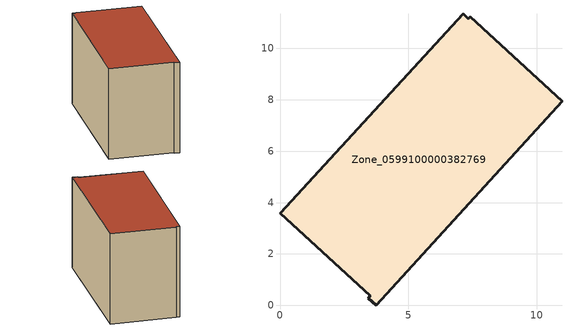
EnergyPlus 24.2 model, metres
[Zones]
Zone_0599100000382769
 floor ground (C_G): 7.4,11.23 10.98,7.95 3.75,0 3.44,0.28 3.51,0.36 0,3.58 7.13,11.35 7.33,11.16 z0
 wall outside (C_F): 3.51,0.36 3.44,0.28 3.75,0 10.98,7.95 7.4,11.23 7.33,11.16 7.13,11.35 0,3.58 3.51,0.36 z0:6.97
 roof outside (C_R): 10.98,7.95 7.4,11.23 7.33,11.16 7.13,11.35 0,3.58 3.51,0.36 3.44,0.28 3.75,0 z6.97
[BUILDING]
Pand.0599100000382769: North Axis=0; Terrain=City; Loads Convergence Tolerance Value=0.04; Temperature Convergence Tolerance Value=0.4; Solar Distribution=FullExterior; Maximum Number of Warmup Days=25; Minimum Number of Warmup Days=1
[Site:Location]
Rotterdam.The.Hague.AP_ZH_NLD Design_Conditions: Latitude=51.96; Longitude=4.45; Time Zone=1; Elevation=-4.5
[SITE:GROUNDTEMPERATURE:BUILDINGSURFACE]
18, 18, 18, 18, 18, 18, 18, 18, 18, 18, 18, 18
[MATERIAL] Thermal Absorptance=0.9; Solar Absorptance=0.7; Visible Absorptance=0.7
Name | Roughness | Thickness | Conductivity | Density | Specific Heat
G.TI.1992-2005 | MediumSmooth | 0.15 | 0.06 | 540 | 1210
F.TI.1992-2005 | Rough | 0.3 | 0.12 | 1920 | 840
R.TI.1992-2005 | MediumRough | 0.2 | 0.08 | 1500 | 1000
[CONSTRUCTION]
C_G: G.TI.1992-2005
C_F: F.TI.1992-2005
C_R: R.TI.1992-2005
[ZONE]
Zone_0599100000382769: Type=1; Multiplier=1; Ceiling Height=Autocalculate; Volume=Autocalculate; Floor Area=autocalculate; Part of Total Floor Area=Yes
[ZONEINFILTRATION:DESIGNFLOWRATE]
Infil_Zone_0599100000382769: Zone or ZoneList or Space or SpaceList=Zone_0599100000382769; Schedule=AlwaysOn; Design Flow Rate Calculation Method=Flow/Area; Flow Rate per Floor Area=0.0015; Constant Term Coefficient=1; Temperature Term Coefficient=0; Velocity Term Coefficient=0; Velocity Squared Term Coefficient=0
[HVACTEMPLATE:ZONE:IDEALLOADSAIRSYSTEM]
Zone_0599100000382769: Maximum Heating Supply Air Temperature=50; Minimum Cooling Supply Air Temperature=13; Maximum Heating Supply Air Humidity Ratio=0.0156; Minimum Cooling Supply Air Humidity Ratio=0.0077; Heating Limit=NoLimit; Cooling Limit=NoLimit; Dehumidification Control Type=ConstantSensibleHeatRatio; Cooling Sensible Heat Ratio=0.7; Dehumidification Setpoint=60; Humidification Control Type=None; Humidification Setpoint=30; Outdoor Air Method=None; Outdoor Air Flow Rate per Person=0.00944; Outdoor Air Flow Rate per Zone Floor Area=0; Outdoor Air Flow Rate per Zone=0; Demand Controlled Ventilation Type=None; Outdoor Air Economizer Type=NoEconomizer; Heat Recovery Type=None; Sensible Heat Recovery Effectiveness=0.7; Latent Heat Recovery Effectiveness=0.65
[ZONECONTROL:THERMOSTAT]
ThermostatControl_Zone_0599100000382769: Zone or ZoneList=Zone_0599100000382769; Control Type Schedule=DualSetpointControlType; Control 1=Thermostat_Zone_0599100000382769; Temperature Difference Between Cutout And Setpoint=0
[THERMOSTATSETPOINT:DUALSETPOINT]
Thermostat_Zone_0599100000382769: Heating Setpoint Temperature Schedule=HeatingSetpoint_Zone_0599100000382769; Cooling Setpoint Temperature Schedule=CoolingSetpoint_Zone_0599100000382769
[SCHEDULE:COMPACT]
HeatingSetpoint_Zone_0599100000382769: Through: 12/31, For: AllDays, Until: 24:00, 21
CoolingSetpoint_Zone_0599100000382769: Through: 12/31, For: AllDays, Until: 24:00, 24
DualSetpointControlType: Through: 12/31, For: AllDays, Until: 24:00, 4
AlwaysOn: Through: 12/31, For: AllDays, Until: 24:00, 1
